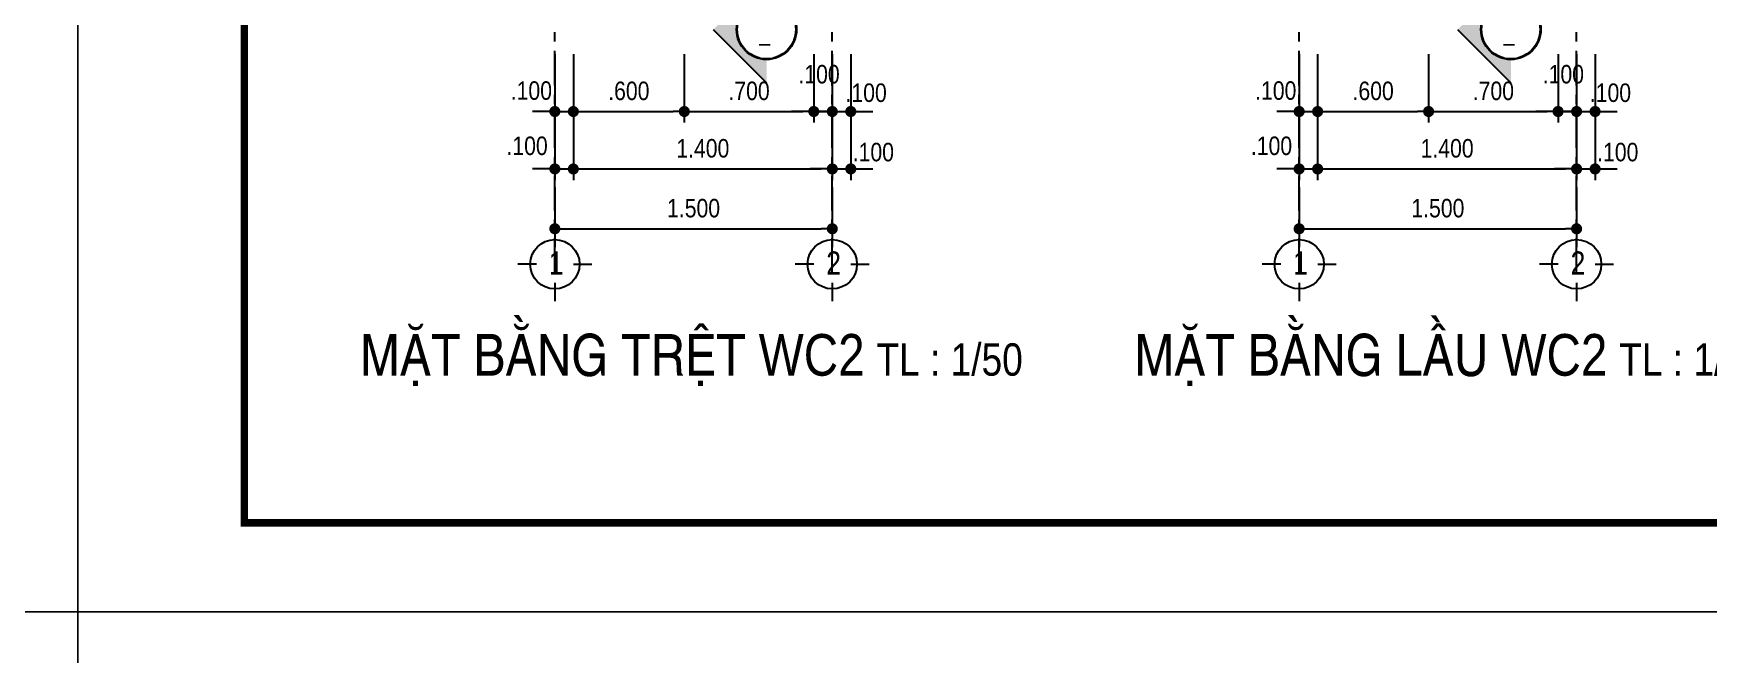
# Model space of a CAD drawing. Header units: millimetres. Extents: x 100 to 288, y -65 to 177.
# Drawn here: x 203.27 to 221.38, y 87.28 to 94 of the extents above; entities that cross this region are included whole.
import ezdxf

# ---------------------------------------------------------------- set-up
doc = ezdxf.new("R2010")
doc.units = ezdxf.units.MM
doc.header["$LTSCALE"] = 0.3
doc.header["$MEASUREMENT"] = 0
doc.header["$PDMODE"] = 2
doc.linetypes.add('CENTER', pattern=[2, 1.25, -0.25, 0.25, -0.25])
doc.layers.get('0').update_dxf_attribs({"linetype": 'CONTINUOUS', "lineweight": 13})
doc.layers.get('DEFPOINTS').update_dxf_attribs({"linetype": 'CONTINUOUS', "lineweight": 13})
for name, color, linetype in [('CHU', 3, 'CONTINUOUS'), ('HATCH', 8, 'CONTINUOUS'), ('LAYER 1', 1, 'CONTINUOUS'), ('LAYER1', 1, 'CONTINUOUS'), ('LAYER7', 7, 'CONTINUOUS'), ('THAY', 4, 'CONTINUOUS')]:
    doc.layers.add(name, color=color, linetype=linetype)
doc.styles.add('HELVE-KT', font='VHELVCN.TTF')
doc.dimstyles.new('1-50', dxfattribs={"dimtxt": 0.2, "dimasz": 0.12, "dimexe": 0.12, "dimexo": 0.2, "dimgap": 0.12, "dimtad": 1, "dimdec": 3, "dimlfac": 0.5, "dimzin": 4, "dimdsep": 46, "dimtxsty": 'HELVE-KT', "dimblk1": 'DOT', "dimblk2": 'DOT', "dimsah": 1, "dimcen": -0.18, "dimadec": 3, "dimazin": 0, "dimtfac": 1, "dimtdec": 3, "dimtmove": 2, "dimatfit": 3, "dimldrblk": 'DOT', "dimfxl": 0, "dimtolj": 1, "dimtzin": 4, "dimarcsym": 0})

# ---------------------------------------------------------------- blocks, each defined once
blk = doc.blocks.new('_DOT')
at = {"color": 0, "linetype": 'ByBlock'}
blk.add_line((-0.5, 0), (-1, 0), dxfattribs=at)
at = {"color": 0, "linetype": 'ByBlock', "const_width": 0.5}
blk.add_lwpolyline([(-0.25, 0, 1), (0.25, 0, 1)], format="xyb", close=True, dxfattribs=at)
blk = doc.blocks.new('*D219')
at = {"layer": 'DEFPOINTS', "color": 0, "lineweight": -2, "ltscale": 5}
for p in [(208.906, 92.534), (211.906, 92.534), (211.906, 91.887)]:
    blk.add_point(p, dxfattribs=at)
at = {"layer": 'LAYER 1', "color": 0, "lineweight": -2, "ltscale": 5}
for p, q in [((208.906, 92.334), (208.906, 91.767)), ((211.906, 92.334), (211.906, 91.767)), ((209.026, 91.887), (211.786, 91.887))]:
    blk.add_line(p, q, dxfattribs=at)
at = {"layer": 'LAYER 1', "color": 0, "lineweight": -2, "ltscale": 5, "xscale": 0.12, "yscale": 0.12, "zscale": 0.12, "rotation": 180}
blk.add_blockref('_DOT', (208.906, 91.887), dxfattribs=at)
at = {"layer": 'LAYER 1', "color": 0, "lineweight": -2, "ltscale": 5, "xscale": 0.12, "yscale": 0.12, "zscale": 0.12}
blk.add_blockref('_DOT', (211.906, 91.887), dxfattribs=at)
at = {"layer": 'LAYER 1', "color": 0, "ltscale": 5, "insert": (210.406, 92.109), "char_height": 0.2, "attachment_point": 5, "style": 'HELVE-KT'}
blk.add_mtext('\\A1;1.500', dxfattribs=at)
blk = doc.blocks.new('*D46')
at = {"layer": 'DEFPOINTS', "color": 0, "lineweight": -2, "ltscale": 5}
for p in [(208.906, 93.975), (209.106, 93.975), (209.106, 93.155)]:
    blk.add_point(p, dxfattribs=at)
at = {"layer": 'LAYER 1', "color": 0, "lineweight": -2, "ltscale": 5}
for p, q in [((208.906, 93.775), (208.906, 93.035)), ((209.106, 93.775), (209.106, 93.035)), ((208.786, 93.155), (208.666, 93.155)), ((208.906, 93.155), (209.106, 93.155)), ((209.226, 93.155), (209.346, 93.155))]:
    blk.add_line(p, q, dxfattribs=at)
at = {"layer": 'LAYER 1', "color": 0, "lineweight": -2, "ltscale": 5, "xscale": 0.12, "yscale": 0.12, "zscale": 0.12}
blk.add_blockref('_DOT', (208.906, 93.155), dxfattribs=at)
at = {"layer": 'LAYER 1', "color": 0, "lineweight": -2, "ltscale": 5, "xscale": 0.12, "yscale": 0.12, "zscale": 0.12, "rotation": 180}
blk.add_blockref('_DOT', (209.106, 93.155), dxfattribs=at)
at = {"layer": 'LAYER 1', "color": 0, "ltscale": 5, "insert": (208.652, 93.38), "char_height": 0.2, "attachment_point": 5, "style": 'HELVE-KT'}
blk.add_mtext('\\A1;.100', dxfattribs=at)
blk = doc.blocks.new('*D47')
at = {"layer": 'DEFPOINTS', "color": 0, "lineweight": -2, "ltscale": 5}
for p in [(209.106, 93.975), (210.306, 93.975), (210.306, 93.155)]:
    blk.add_point(p, dxfattribs=at)
at = {"layer": 'LAYER 1', "color": 0, "lineweight": -2, "ltscale": 5}
for p, q in [((209.106, 93.775), (209.106, 93.035)), ((210.306, 93.775), (210.306, 93.035)), ((209.226, 93.155), (210.186, 93.155))]:
    blk.add_line(p, q, dxfattribs=at)
at = {"layer": 'LAYER 1', "color": 0, "lineweight": -2, "ltscale": 5, "xscale": 0.12, "yscale": 0.12, "zscale": 0.12, "rotation": 180}
blk.add_blockref('_DOT', (209.106, 93.155), dxfattribs=at)
at = {"layer": 'LAYER 1', "color": 0, "lineweight": -2, "ltscale": 5, "xscale": 0.12, "yscale": 0.12, "zscale": 0.12}
blk.add_blockref('_DOT', (210.306, 93.155), dxfattribs=at)
at = {"layer": 'LAYER 1', "color": 0, "ltscale": 5, "insert": (209.706, 93.377), "char_height": 0.2, "attachment_point": 5, "style": 'HELVE-KT'}
blk.add_mtext('\\A1;.600', dxfattribs=at)
blk = doc.blocks.new('*D48')
at = {"layer": 'DEFPOINTS', "color": 0, "lineweight": -2, "ltscale": 5}
for p in [(210.306, 93.975), (211.706, 93.975), (211.706, 93.155)]:
    blk.add_point(p, dxfattribs=at)
at = {"layer": 'LAYER 1', "color": 0, "lineweight": -2, "ltscale": 5}
for p, q in [((210.306, 93.775), (210.306, 93.035)), ((211.706, 93.775), (211.706, 93.035)), ((210.426, 93.155), (211.586, 93.155))]:
    blk.add_line(p, q, dxfattribs=at)
at = {"layer": 'LAYER 1', "color": 0, "lineweight": -2, "ltscale": 5, "xscale": 0.12, "yscale": 0.12, "zscale": 0.12, "rotation": 180}
blk.add_blockref('_DOT', (210.306, 93.155), dxfattribs=at)
at = {"layer": 'LAYER 1', "color": 0, "lineweight": -2, "ltscale": 5, "xscale": 0.12, "yscale": 0.12, "zscale": 0.12}
blk.add_blockref('_DOT', (211.706, 93.155), dxfattribs=at)
at = {"layer": 'LAYER 1', "color": 0, "ltscale": 5, "insert": (211.006, 93.377), "char_height": 0.2, "attachment_point": 5, "style": 'HELVE-KT'}
blk.add_mtext('\\A1;.700', dxfattribs=at)
blk = doc.blocks.new('*D49')
at = {"layer": 'DEFPOINTS', "color": 0, "lineweight": -2, "ltscale": 5}
for p in [(211.706, 93.975), (211.906, 93.975), (211.906, 93.155)]:
    blk.add_point(p, dxfattribs=at)
at = {"layer": 'LAYER 1', "color": 0, "lineweight": -2, "ltscale": 5}
for p, q in [((211.706, 93.775), (211.706, 93.035)), ((211.906, 93.775), (211.906, 93.035)), ((211.586, 93.155), (211.466, 93.155)), ((211.706, 93.155), (211.906, 93.155)), ((212.026, 93.155), (212.146, 93.155))]:
    blk.add_line(p, q, dxfattribs=at)
at = {"layer": 'LAYER 1', "color": 0, "lineweight": -2, "ltscale": 5, "xscale": 0.12, "yscale": 0.12, "zscale": 0.12}
blk.add_blockref('_DOT', (211.706, 93.155), dxfattribs=at)
at = {"layer": 'LAYER 1', "color": 0, "lineweight": -2, "ltscale": 5, "xscale": 0.12, "yscale": 0.12, "zscale": 0.12, "rotation": 180}
blk.add_blockref('_DOT', (211.906, 93.155), dxfattribs=at)
at = {"layer": 'LAYER 1', "color": 0, "ltscale": 5, "insert": (211.763, 93.557), "char_height": 0.2, "attachment_point": 5, "style": 'HELVE-KT'}
blk.add_mtext('\\A1;.100', dxfattribs=at)
blk = doc.blocks.new('*D50')
at = {"layer": 'DEFPOINTS', "color": 0, "lineweight": -2, "ltscale": 5}
for p in [(211.906, 93.975), (212.106, 93.975), (212.106, 93.155)]:
    blk.add_point(p, dxfattribs=at)
at = {"layer": 'LAYER 1', "color": 0, "lineweight": -2, "ltscale": 5}
for p, q in [((211.906, 93.775), (211.906, 93.035)), ((212.106, 93.775), (212.106, 93.035)), ((211.786, 93.155), (211.666, 93.155)), ((211.906, 93.155), (212.106, 93.155)), ((212.226, 93.155), (212.346, 93.155))]:
    blk.add_line(p, q, dxfattribs=at)
at = {"layer": 'LAYER 1', "color": 0, "lineweight": -2, "ltscale": 5, "xscale": 0.12, "yscale": 0.12, "zscale": 0.12}
blk.add_blockref('_DOT', (211.906, 93.155), dxfattribs=at)
at = {"layer": 'LAYER 1', "color": 0, "lineweight": -2, "ltscale": 5, "xscale": 0.12, "yscale": 0.12, "zscale": 0.12, "rotation": 180}
blk.add_blockref('_DOT', (212.106, 93.155), dxfattribs=at)
at = {"layer": 'LAYER 1', "color": 0, "ltscale": 5, "insert": (212.272, 93.357), "char_height": 0.2, "attachment_point": 5, "style": 'HELVE-KT'}
blk.add_mtext('\\A1;.100', dxfattribs=at)
blk = doc.blocks.new('*D51')
at = {"layer": 'DEFPOINTS', "color": 0, "lineweight": -2, "ltscale": 5}
for p in [(208.906, 93.975), (209.106, 93.975), (209.106, 92.534)]:
    blk.add_point(p, dxfattribs=at)
at = {"layer": 'LAYER 1', "color": 0, "lineweight": -2, "ltscale": 5}
for p, q in [((208.906, 93.775), (208.906, 92.414)), ((209.106, 93.775), (209.106, 92.414)), ((208.786, 92.534), (208.666, 92.534)), ((208.906, 92.534), (209.106, 92.534)), ((209.226, 92.534), (209.346, 92.534))]:
    blk.add_line(p, q, dxfattribs=at)
at = {"layer": 'LAYER 1', "color": 0, "lineweight": -2, "ltscale": 5, "xscale": 0.12, "yscale": 0.12, "zscale": 0.12}
blk.add_blockref('_DOT', (208.906, 92.534), dxfattribs=at)
at = {"layer": 'LAYER 1', "color": 0, "lineweight": -2, "ltscale": 5, "xscale": 0.12, "yscale": 0.12, "zscale": 0.12, "rotation": 180}
blk.add_blockref('_DOT', (209.106, 92.534), dxfattribs=at)
at = {"layer": 'LAYER 1', "color": 0, "ltscale": 5, "insert": (208.606, 92.783), "char_height": 0.2, "attachment_point": 5, "style": 'HELVE-KT'}
blk.add_mtext('\\A1;.100', dxfattribs=at)
blk = doc.blocks.new('*D52')
at = {"layer": 'DEFPOINTS', "color": 0, "lineweight": -2, "ltscale": 5}
for p in [(209.106, 93.975), (211.906, 93.975), (211.906, 92.534)]:
    blk.add_point(p, dxfattribs=at)
at = {"layer": 'LAYER 1', "color": 0, "lineweight": -2, "ltscale": 5}
for p, q in [((209.106, 93.775), (209.106, 92.414)), ((211.906, 93.775), (211.906, 92.414)), ((209.226, 92.534), (211.786, 92.534))]:
    blk.add_line(p, q, dxfattribs=at)
at = {"layer": 'LAYER 1', "color": 0, "lineweight": -2, "ltscale": 5, "xscale": 0.12, "yscale": 0.12, "zscale": 0.12, "rotation": 180}
blk.add_blockref('_DOT', (209.106, 92.534), dxfattribs=at)
at = {"layer": 'LAYER 1', "color": 0, "lineweight": -2, "ltscale": 5, "xscale": 0.12, "yscale": 0.12, "zscale": 0.12}
blk.add_blockref('_DOT', (211.906, 92.534), dxfattribs=at)
at = {"layer": 'LAYER 1', "color": 0, "ltscale": 5, "insert": (210.506, 92.756), "char_height": 0.2, "attachment_point": 5, "style": 'HELVE-KT'}
blk.add_mtext('\\A1;1.400', dxfattribs=at)
blk = doc.blocks.new('*D53')
at = {"layer": 'DEFPOINTS', "color": 0, "lineweight": -2, "ltscale": 5}
for p in [(211.906, 93.975), (212.106, 93.975), (212.106, 92.534)]:
    blk.add_point(p, dxfattribs=at)
at = {"layer": 'LAYER 1', "color": 0, "lineweight": -2, "ltscale": 5}
for p, q in [((211.906, 93.775), (211.906, 92.414)), ((212.106, 93.775), (212.106, 92.414)), ((211.786, 92.534), (211.666, 92.534)), ((211.906, 92.534), (212.106, 92.534)), ((212.226, 92.534), (212.346, 92.534))]:
    blk.add_line(p, q, dxfattribs=at)
at = {"layer": 'LAYER 1', "color": 0, "lineweight": -2, "ltscale": 5, "xscale": 0.12, "yscale": 0.12, "zscale": 0.12}
blk.add_blockref('_DOT', (211.906, 92.534), dxfattribs=at)
at = {"layer": 'LAYER 1', "color": 0, "lineweight": -2, "ltscale": 5, "xscale": 0.12, "yscale": 0.12, "zscale": 0.12, "rotation": 180}
blk.add_blockref('_DOT', (212.106, 92.534), dxfattribs=at)
at = {"layer": 'LAYER 1', "color": 0, "ltscale": 5, "insert": (212.35, 92.715), "char_height": 0.2, "attachment_point": 5, "style": 'HELVE-KT'}
blk.add_mtext('\\A1;.100', dxfattribs=at)
blk = doc.blocks.new('*D62')
at = {"layer": 'DEFPOINTS', "color": 0, "lineweight": -2, "ltscale": 5}
for p in [(216.954, 92.534), (219.954, 92.534), (219.954, 91.887)]:
    blk.add_point(p, dxfattribs=at)
at = {"layer": 'LAYER 1', "color": 0, "lineweight": -2, "ltscale": 5}
for p, q in [((216.954, 92.334), (216.954, 91.767)), ((219.954, 92.334), (219.954, 91.767)), ((217.074, 91.887), (219.834, 91.887))]:
    blk.add_line(p, q, dxfattribs=at)
at = {"layer": 'LAYER 1', "color": 0, "lineweight": -2, "ltscale": 5, "xscale": 0.12, "yscale": 0.12, "zscale": 0.12, "rotation": 180}
blk.add_blockref('_DOT', (216.954, 91.887), dxfattribs=at)
at = {"layer": 'LAYER 1', "color": 0, "lineweight": -2, "ltscale": 5, "xscale": 0.12, "yscale": 0.12, "zscale": 0.12}
blk.add_blockref('_DOT', (219.954, 91.887), dxfattribs=at)
at = {"layer": 'LAYER 1', "color": 0, "ltscale": 5, "insert": (218.454, 92.109), "char_height": 0.2, "attachment_point": 5, "style": 'HELVE-KT'}
blk.add_mtext('\\A1;1.500', dxfattribs=at)
blk = doc.blocks.new('*D70')
at = {"layer": 'DEFPOINTS', "color": 0, "lineweight": -2, "ltscale": 5}
for p in [(216.954, 93.975), (217.154, 93.975), (217.154, 93.155)]:
    blk.add_point(p, dxfattribs=at)
at = {"layer": 'LAYER 1', "color": 0, "lineweight": -2, "ltscale": 5}
for p, q in [((216.954, 93.775), (216.954, 93.035)), ((217.154, 93.775), (217.154, 93.035)), ((216.834, 93.155), (216.714, 93.155)), ((216.954, 93.155), (217.154, 93.155)), ((217.274, 93.155), (217.394, 93.155))]:
    blk.add_line(p, q, dxfattribs=at)
at = {"layer": 'LAYER 1', "color": 0, "lineweight": -2, "ltscale": 5, "xscale": 0.12, "yscale": 0.12, "zscale": 0.12}
blk.add_blockref('_DOT', (216.954, 93.155), dxfattribs=at)
at = {"layer": 'LAYER 1', "color": 0, "lineweight": -2, "ltscale": 5, "xscale": 0.12, "yscale": 0.12, "zscale": 0.12, "rotation": 180}
blk.add_blockref('_DOT', (217.154, 93.155), dxfattribs=at)
at = {"layer": 'LAYER 1', "color": 0, "ltscale": 5, "insert": (216.701, 93.38), "char_height": 0.2, "attachment_point": 5, "style": 'HELVE-KT'}
blk.add_mtext('\\A1;.100', dxfattribs=at)
blk = doc.blocks.new('*D71')
at = {"layer": 'DEFPOINTS', "color": 0, "lineweight": -2, "ltscale": 5}
for p in [(217.154, 93.975), (218.354, 93.975), (218.354, 93.155)]:
    blk.add_point(p, dxfattribs=at)
at = {"layer": 'LAYER 1', "color": 0, "lineweight": -2, "ltscale": 5}
for p, q in [((217.154, 93.775), (217.154, 93.035)), ((218.354, 93.775), (218.354, 93.035)), ((217.274, 93.155), (218.234, 93.155))]:
    blk.add_line(p, q, dxfattribs=at)
at = {"layer": 'LAYER 1', "color": 0, "lineweight": -2, "ltscale": 5, "xscale": 0.12, "yscale": 0.12, "zscale": 0.12, "rotation": 180}
blk.add_blockref('_DOT', (217.154, 93.155), dxfattribs=at)
at = {"layer": 'LAYER 1', "color": 0, "lineweight": -2, "ltscale": 5, "xscale": 0.12, "yscale": 0.12, "zscale": 0.12}
blk.add_blockref('_DOT', (218.354, 93.155), dxfattribs=at)
at = {"layer": 'LAYER 1', "color": 0, "ltscale": 5, "insert": (217.754, 93.377), "char_height": 0.2, "attachment_point": 5, "style": 'HELVE-KT'}
blk.add_mtext('\\A1;.600', dxfattribs=at)
blk = doc.blocks.new('*D72')
at = {"layer": 'DEFPOINTS', "color": 0, "lineweight": -2, "ltscale": 5}
for p in [(218.354, 93.975), (219.754, 93.975), (219.754, 93.155)]:
    blk.add_point(p, dxfattribs=at)
at = {"layer": 'LAYER 1', "color": 0, "lineweight": -2, "ltscale": 5}
for p, q in [((218.354, 93.775), (218.354, 93.035)), ((219.754, 93.775), (219.754, 93.035)), ((218.474, 93.155), (219.634, 93.155))]:
    blk.add_line(p, q, dxfattribs=at)
at = {"layer": 'LAYER 1', "color": 0, "lineweight": -2, "ltscale": 5, "xscale": 0.12, "yscale": 0.12, "zscale": 0.12, "rotation": 180}
blk.add_blockref('_DOT', (218.354, 93.155), dxfattribs=at)
at = {"layer": 'LAYER 1', "color": 0, "lineweight": -2, "ltscale": 5, "xscale": 0.12, "yscale": 0.12, "zscale": 0.12}
blk.add_blockref('_DOT', (219.754, 93.155), dxfattribs=at)
at = {"layer": 'LAYER 1', "color": 0, "ltscale": 5, "insert": (219.054, 93.377), "char_height": 0.2, "attachment_point": 5, "style": 'HELVE-KT'}
blk.add_mtext('\\A1;.700', dxfattribs=at)
blk = doc.blocks.new('*D73')
at = {"layer": 'DEFPOINTS', "color": 0, "lineweight": -2, "ltscale": 5}
for p in [(219.754, 93.975), (219.954, 93.975), (219.954, 93.155)]:
    blk.add_point(p, dxfattribs=at)
at = {"layer": 'LAYER 1', "color": 0, "lineweight": -2, "ltscale": 5}
for p, q in [((219.754, 93.775), (219.754, 93.035)), ((219.954, 93.775), (219.954, 93.035)), ((219.634, 93.155), (219.514, 93.155)), ((219.754, 93.155), (219.954, 93.155)), ((220.074, 93.155), (220.194, 93.155))]:
    blk.add_line(p, q, dxfattribs=at)
at = {"layer": 'LAYER 1', "color": 0, "lineweight": -2, "ltscale": 5, "xscale": 0.12, "yscale": 0.12, "zscale": 0.12}
blk.add_blockref('_DOT', (219.754, 93.155), dxfattribs=at)
at = {"layer": 'LAYER 1', "color": 0, "lineweight": -2, "ltscale": 5, "xscale": 0.12, "yscale": 0.12, "zscale": 0.12, "rotation": 180}
blk.add_blockref('_DOT', (219.954, 93.155), dxfattribs=at)
at = {"layer": 'LAYER 1', "color": 0, "ltscale": 5, "insert": (219.811, 93.557), "char_height": 0.2, "attachment_point": 5, "style": 'HELVE-KT'}
blk.add_mtext('\\A1;.100', dxfattribs=at)
blk = doc.blocks.new('*D74')
at = {"layer": 'DEFPOINTS', "color": 0, "lineweight": -2, "ltscale": 5}
for p in [(219.954, 93.975), (220.154, 93.975), (220.154, 93.155)]:
    blk.add_point(p, dxfattribs=at)
at = {"layer": 'LAYER 1', "color": 0, "lineweight": -2, "ltscale": 5}
for p, q in [((219.954, 93.775), (219.954, 93.035)), ((220.154, 93.775), (220.154, 93.035)), ((219.834, 93.155), (219.714, 93.155)), ((219.954, 93.155), (220.154, 93.155)), ((220.274, 93.155), (220.394, 93.155))]:
    blk.add_line(p, q, dxfattribs=at)
at = {"layer": 'LAYER 1', "color": 0, "lineweight": -2, "ltscale": 5, "xscale": 0.12, "yscale": 0.12, "zscale": 0.12}
blk.add_blockref('_DOT', (219.954, 93.155), dxfattribs=at)
at = {"layer": 'LAYER 1', "color": 0, "lineweight": -2, "ltscale": 5, "xscale": 0.12, "yscale": 0.12, "zscale": 0.12, "rotation": 180}
blk.add_blockref('_DOT', (220.154, 93.155), dxfattribs=at)
at = {"layer": 'LAYER 1', "color": 0, "ltscale": 5, "insert": (220.32, 93.357), "char_height": 0.2, "attachment_point": 5, "style": 'HELVE-KT'}
blk.add_mtext('\\A1;.100', dxfattribs=at)
blk = doc.blocks.new('*D75')
at = {"layer": 'DEFPOINTS', "color": 0, "lineweight": -2, "ltscale": 5}
for p in [(216.954, 93.975), (217.154, 93.975), (217.154, 92.534)]:
    blk.add_point(p, dxfattribs=at)
at = {"layer": 'LAYER 1', "color": 0, "lineweight": -2, "ltscale": 5}
for p, q in [((216.954, 93.775), (216.954, 92.414)), ((217.154, 93.775), (217.154, 92.414)), ((216.834, 92.534), (216.714, 92.534)), ((216.954, 92.534), (217.154, 92.534)), ((217.274, 92.534), (217.394, 92.534))]:
    blk.add_line(p, q, dxfattribs=at)
at = {"layer": 'LAYER 1', "color": 0, "lineweight": -2, "ltscale": 5, "xscale": 0.12, "yscale": 0.12, "zscale": 0.12}
blk.add_blockref('_DOT', (216.954, 92.534), dxfattribs=at)
at = {"layer": 'LAYER 1', "color": 0, "lineweight": -2, "ltscale": 5, "xscale": 0.12, "yscale": 0.12, "zscale": 0.12, "rotation": 180}
blk.add_blockref('_DOT', (217.154, 92.534), dxfattribs=at)
at = {"layer": 'LAYER 1', "color": 0, "ltscale": 5, "insert": (216.655, 92.783), "char_height": 0.2, "attachment_point": 5, "style": 'HELVE-KT'}
blk.add_mtext('\\A1;.100', dxfattribs=at)
blk = doc.blocks.new('*D76')
at = {"layer": 'DEFPOINTS', "color": 0, "lineweight": -2, "ltscale": 5}
for p in [(217.154, 93.975), (219.954, 93.975), (219.954, 92.534)]:
    blk.add_point(p, dxfattribs=at)
at = {"layer": 'LAYER 1', "color": 0, "lineweight": -2, "ltscale": 5}
for p, q in [((217.154, 93.775), (217.154, 92.414)), ((219.954, 93.775), (219.954, 92.414)), ((217.274, 92.534), (219.834, 92.534))]:
    blk.add_line(p, q, dxfattribs=at)
at = {"layer": 'LAYER 1', "color": 0, "lineweight": -2, "ltscale": 5, "xscale": 0.12, "yscale": 0.12, "zscale": 0.12, "rotation": 180}
blk.add_blockref('_DOT', (217.154, 92.534), dxfattribs=at)
at = {"layer": 'LAYER 1', "color": 0, "lineweight": -2, "ltscale": 5, "xscale": 0.12, "yscale": 0.12, "zscale": 0.12}
blk.add_blockref('_DOT', (219.954, 92.534), dxfattribs=at)
at = {"layer": 'LAYER 1', "color": 0, "ltscale": 5, "insert": (218.554, 92.756), "char_height": 0.2, "attachment_point": 5, "style": 'HELVE-KT'}
blk.add_mtext('\\A1;1.400', dxfattribs=at)
blk = doc.blocks.new('*D77')
at = {"layer": 'DEFPOINTS', "color": 0, "lineweight": -2, "ltscale": 5}
for p in [(219.954, 93.975), (220.154, 93.975), (220.154, 92.534)]:
    blk.add_point(p, dxfattribs=at)
at = {"layer": 'LAYER 1', "color": 0, "lineweight": -2, "ltscale": 5}
for p, q in [((219.954, 93.775), (219.954, 92.414)), ((220.154, 93.775), (220.154, 92.414)), ((219.834, 92.534), (219.714, 92.534)), ((219.954, 92.534), (220.154, 92.534)), ((220.274, 92.534), (220.394, 92.534))]:
    blk.add_line(p, q, dxfattribs=at)
at = {"layer": 'LAYER 1', "color": 0, "lineweight": -2, "ltscale": 5, "xscale": 0.12, "yscale": 0.12, "zscale": 0.12}
blk.add_blockref('_DOT', (219.954, 92.534), dxfattribs=at)
at = {"layer": 'LAYER 1', "color": 0, "lineweight": -2, "ltscale": 5, "xscale": 0.12, "yscale": 0.12, "zscale": 0.12, "rotation": 180}
blk.add_blockref('_DOT', (220.154, 92.534), dxfattribs=at)
at = {"layer": 'LAYER 1', "color": 0, "ltscale": 5, "insert": (220.399, 92.715), "char_height": 0.2, "attachment_point": 5, "style": 'HELVE-KT'}
blk.add_mtext('\\A1;.100', dxfattribs=at)

msp = doc.modelspace()

# ---------------------------------------------------------------- hatches: boundary and pattern name
at = {"layer": 'THAY', "linetype": 'Continuous', "ltscale": 1000}
for points in [[(211.19521, 93.46439), (211.19521, 93.71673, -1), (211.19521, 94.36521), (211.19521, 94.61755), (210.61863, 94.04097)], [(219.24354, 93.46439), (219.24354, 93.71673, -1), (219.24354, 94.36521), (219.24354, 94.61755), (218.66696, 94.04097)]]:
    msp.add_hatch(color=256, dxfattribs=at).paths.add_polyline_path(points)

# ---------------------------------------------------------------- linework, layer by layer
at = {"layer": 'CHU'}
for points in [[(208.90599, 91.88692), (208.90599, 91.68692)], [(211.90599, 91.88692), (211.90599, 91.68692)], [(216.95432, 91.88692), (216.95432, 91.68692)], [(219.95432, 91.88692), (219.95432, 91.68692)], [(208.70599, 91.50358), (208.50599, 91.50358)], [(209.10599, 91.50358), (209.30599, 91.50358)], [(211.70599, 91.50358), (211.50599, 91.50358)], [(212.10599, 91.50358), (212.30599, 91.50358)], [(216.75432, 91.50358), (216.55432, 91.50358)], [(217.15432, 91.50358), (217.35432, 91.50358)], [(219.75432, 91.50358), (219.55432, 91.50358)], [(220.15432, 91.50358), (220.35432, 91.50358)], [(208.90599, 91.30358), (208.90599, 91.10358)], [(211.90599, 91.30358), (211.90599, 91.10358)], [(216.95432, 91.30358), (216.95432, 91.10358)], [(219.95432, 91.30358), (219.95432, 91.10358)]]:
    msp.add_lwpolyline(points, dxfattribs=at)
for centre in [(208.90599, 91.50358), (211.90599, 91.50358), (216.95432, 91.50358), (219.95432, 91.50358)]:
    msp.add_circle(centre, 0.26667, dxfattribs=at)
at = {"layer": 'DEFPOINTS', "linetype": 'Continuous', "ltscale": 0.08}
for points in [[(161.74885, 87.74536), (203.74885, 87.74536), (203.74885, 117.44536), (161.74885, 117.44536)], [(203.74885, 87.74536), (245.74885, 87.74536), (245.74885, 117.44536), (203.74885, 117.44536)], [(161.74885, 58.04536), (203.74885, 58.04536), (203.74885, 87.74536), (161.74885, 87.74536)], [(203.74885, 58.04536), (245.74885, 58.04536), (245.74885, 87.74536), (203.74885, 87.74536)]]:
    msp.add_lwpolyline(points, close=True, dxfattribs=at)
at = {"layer": 'HATCH', "linetype": 'CENTER'}
for points in [[(208.90599, 91.41116), (208.90599, 104.97046)], [(211.90599, 91.41116), (211.90599, 104.97046)], [(216.95432, 91.41116), (216.95432, 104.97046)], [(219.95432, 91.41116), (219.95432, 104.97046)]]:
    msp.add_lwpolyline(points, dxfattribs=at)
at = {"layer": 'LAYER7', "linetype": 'Continuous', "const_width": 0.08}
msp.add_lwpolyline([(244.74885, 116.48282), (205.54885, 116.48282), (205.54885, 88.70791), (244.74885, 88.70791)], close=True, dxfattribs=at)
at = {"layer": 'THAY', "linetype": 'Continuous', "ltscale": 1000}
for points in [[(210.61863, 94.04097), (211.19521, 93.46439)], [(218.66696, 94.04097), (219.24354, 93.46439)]]:
    msp.add_lwpolyline(points, dxfattribs=at)
for centre, radius in [((211.19521, 94.04097), 0.32424), ((219.24354, 94.04097), 0.32424), ((211.19521, 94.04097), 0.31752), ((219.24354, 94.04097), 0.31752)]:
    msp.add_circle(centre, radius, dxfattribs=at)

# ---------------------------------------------------------------- texts
at = {"layer": 'LAYER 1', "ltscale": 1000, "char_height": 0.18, "width": 3.5586, "attachment_point": 1, "style": 'HELVE-KT'}
for insert in [(211.11808, 94.09881), (219.16641, 94.09881)]:
    msp.add_mtext('_', dxfattribs=dict(at, insert=insert))
at = {"layer": 'LAYER 1', "linetype": 'Continuous', "ltscale": 0.4, "char_height": 0.2, "width": 10.8090428, "attachment_point": 1, "style": 'HELVE-KT'}
for s, insert in [('{\\H2.25x;MAËT BAÈNG TREÄT WC2}  {\\H1.75x;TL : 1/50}', (206.79947, 90.74883)), ('{\\H2.25x;MAËT BAÈNG LAÀU WC2}  {\\H1.75x;TL : 1/50}', (215.17266, 90.74883))]:
    msp.add_mtext(s, dxfattribs=dict(at, insert=insert))
at = {"layer": 'LAYER1', "linetype": 'Continuous', "ltscale": 0.05, "char_height": 0.25, "width": 13.0973333, "attachment_point": 1, "style": 'HELVE-KT'}
for s, insert in [('2', (211.84081, 91.64213)), ('2', (219.88914, 91.64213)), ('1', (208.84081, 91.64213)), ('1', (216.88914, 91.64213))]:
    msp.add_mtext(s, dxfattribs=dict(at, insert=insert))

# ---------------------------------------------------------------- dimensions: what is measured, and where the dimension line sits
at = {"layer": 'LAYER 1', "ltscale": 5}
for base, p1, p2, picture, middle in [((209.10599, 92.53403), (208.90599, 93.97524), (209.10599, 93.97524), '*D51', (208.60617, 92.78343)), ((209.10599, 93.15454), (208.90599, 93.97524), (209.10599, 93.97524), '*D46', (208.65235, 93.38026)), ((211.90599, 93.15454), (211.70599, 93.97524), (211.90599, 93.97524), '*D49', (211.76316, 93.55667)), ((212.10599, 93.15454), (211.90599, 93.97524), (212.10599, 93.97524), '*D50', (212.27215, 93.35725)), ((212.10599, 92.53403), (211.90599, 93.97524), (212.10599, 93.97524), '*D53', (212.35023, 92.71523)), ((217.15432, 92.53403), (216.95432, 93.97524), (217.15432, 93.97524), '*D75', (216.65451, 92.78343)), ((217.15432, 93.15454), (216.95432, 93.97524), (217.15432, 93.97524), '*D70', (216.70069, 93.38026)), ((219.95432, 93.15454), (219.75432, 93.97524), (219.95432, 93.97524), '*D73', (219.8115, 93.55667)), ((220.15432, 93.15454), (219.95432, 93.97524), (220.15432, 93.97524), '*D74', (220.32048, 93.35725)), ((220.15432, 92.53403), (219.95432, 93.97524), (220.15432, 93.97524), '*D77', (220.39856, 92.71523))]:
    dim = msp.add_linear_dim(base=base, p1=p1, p2=p2, dimstyle='1-50', dxfattribs=at)
    dim.commit()
    dim.dimension.update_dxf_attribs({"geometry": picture, "text_midpoint": middle, "dimtype": 160})
for base, p1, p2, picture, middle in [((210.30599, 93.15454), (209.10599, 93.97524), (210.30599, 93.97524), '*D47', (209.70599, 93.37667)), ((211.90599, 92.53403), (209.10599, 93.97524), (211.90599, 93.97524), '*D52', (210.50599, 92.75616)), ((211.70599, 93.15454), (210.30599, 93.97524), (211.70599, 93.97524), '*D48', (211.00599, 93.37667)), ((218.35432, 93.15454), (217.15432, 93.97524), (218.35432, 93.97524), '*D71', (217.75432, 93.37667)), ((219.95432, 92.53403), (217.15432, 93.97524), (219.95432, 93.97524), '*D76', (218.55432, 92.75616)), ((219.75432, 93.15454), (218.35432, 93.97524), (219.75432, 93.97524), '*D72', (219.05432, 93.37667))]:
    dim = msp.add_linear_dim(base=base, p1=p1, p2=p2, dimstyle='1-50', dxfattribs=at)
    dim.commit()
    dim.dimension.update_dxf_attribs({"geometry": picture, "text_midpoint": middle})
for base, p1, p2, picture, middle in [((211.90599, 91.88692), (208.90599, 92.53403), (211.90599, 92.53403), '*D219', (210.40599, 92.10905)), ((219.95432, 91.88692), (216.95432, 92.53403), (219.95432, 92.53403), '*D62', (218.45432, 92.10905))]:
    dim = msp.add_linear_dim(base=base, p1=p1, p2=p2, angle=180, dimstyle='1-50', dxfattribs=at)
    dim.commit()
    dim.dimension.update_dxf_attribs({"geometry": picture, "text_midpoint": middle})

doc.saveas('drawing.dxf')
